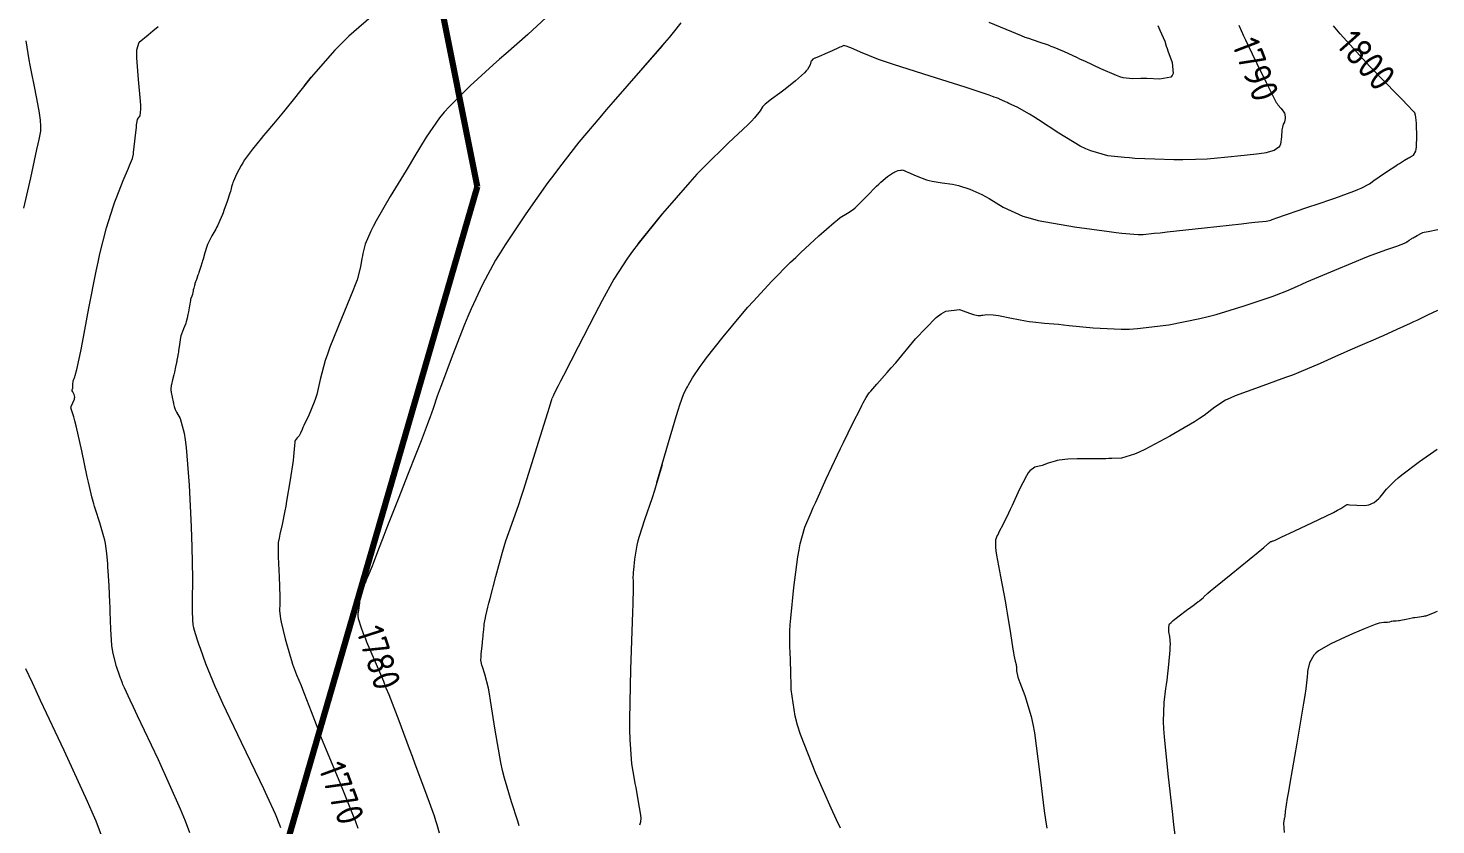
# Model space of a CAD drawing. Header units: millimetres. Extents: x 837477 to 838477, y 1189014 to 1191014.
# Drawn here: x 837786.4 to 837983, y 1189480.5 to 1189591.9 of the extents above; entities that cross this region are included whole.
import ezdxf

# ---------------------------------------------------------------- set-up
doc = ezdxf.new("R2010")
doc.units = ezdxf.units.MM
doc.header["$LTSCALE"] = 0.3
doc.layers.add('CORREDORVIA', color=94, linetype='Continuous', lineweight=80)
doc.layers.add('COTAS 10', color=252, linetype='Continuous', lineweight=9)
doc.styles.get("Standard").update_dxf_attribs({"font": 'isocp2.shx', "bigfont": '@extfont2.shx'})

msp = doc.modelspace()

# ---------------------------------------------------------------- linework, layer by layer
at = {"layer": 'CORREDORVIA'}
msp.add_lwpolyline([(838157.033, 1190996.193), (838237.174, 1190821.339), (838237.001, 1190602.875), (838240.031, 1190437.198), (838223.537, 1190366.272), (838184.199, 1189898.277), (837734.304, 1190149.151), (837849.078, 1189569.699), (837751.159, 1189231.384), (837593.191, 1189234.399), (837695.481, 1189679.225), (837660.573, 1189835.358), (837597.737, 1190012.464), (837490.666, 1190492.599), (837964.301, 1190234.408), (838010.155, 1190346.41), (837974.613, 1190516.877), (837969.419, 1190653.334), (837963.574, 1190795.982), (837910.676, 1191000.965)], close=True, dxfattribs=at)
at = {"layer": 'COTAS 10'}
for points in [[(837834.967, 1189594.06), (837831.183, 1189590.773), (837830.191, 1189589.806), (837829.223, 1189588.816), (837825.93, 1189585.033), (837823.21, 1189581.633), (837822.604, 1189580.883), (837822.062, 1189580.216), (837820.635, 1189578.498), (837819.574, 1189577.241), (837819.262, 1189576.864), (837818.944, 1189576.475), (837817.73, 1189574.966), (837816.615, 1189573.462), (837816.359, 1189573.076), (837816.126, 1189572.704), (837815.473, 1189571.47), (837815.063, 1189570.501), (837814.983, 1189570.296), (837814.917, 1189570.119), (837814.8, 1189569.708), (837814.689, 1189569.25), (837814.626, 1189569.043), (837814.551, 1189568.802), (837814.164, 1189567.643), (837813.722, 1189566.394), (837813.612, 1189566.096), (837813.507, 1189565.819), (837813.17, 1189564.992), (837812.814, 1189564.246), (837812.697, 1189564.02), (837812.571, 1189563.785), (837812.05, 1189562.868), (837811.544, 1189561.909), (837811.428, 1189561.648), (837811.323, 1189561.39), (837811.033, 1189560.475), (837810.809, 1189559.612), (837810.746, 1189559.387), (837810.682, 1189559.168), (837810.447, 1189558.427), (837810.212, 1189557.74), (837810.149, 1189557.555), (837810.086, 1189557.373), (837809.864, 1189556.734), (837809.675, 1189556.176), (837809.633, 1189556.044), (837809.596, 1189555.923), (837809.497, 1189555.564), (837809.438, 1189555.29), (837809.425, 1189555.221), (837809.413, 1189555.154), (837809.385, 1189554.938), (837809.348, 1189554.744), (837809.332, 1189554.69), (837809.313, 1189554.637), (837809.222, 1189554.448), (837809.105, 1189554.122), (837809.069, 1189553.982), (837809.033, 1189553.821), (837808.89, 1189553.063), (837808.753, 1189552.252), (837808.72, 1189552.057), (837808.688, 1189551.876), (837808.592, 1189551.331), (837808.46, 1189550.827), (837808.407, 1189550.672), (837808.346, 1189550.51), (837808.065, 1189549.867), (837807.777, 1189549.115), (837807.712, 1189548.884), (837807.653, 1189548.643), (837807.494, 1189547.688), (837807.385, 1189546.793), (837807.358, 1189546.59), (837807.333, 1189546.405), (837807.251, 1189545.9), (837807.162, 1189545.458), (837807.132, 1189545.313), (837807.1, 1189545.159), (837806.964, 1189544.525), (837806.807, 1189543.822), (837806.761, 1189543.626), (837806.715, 1189543.429), (837806.54, 1189542.71), (837806.391, 1189542.087), (837806.362, 1189541.951), (837806.337, 1189541.831), (837806.29, 1189541.527), (837806.311, 1189541.219), (837806.329, 1189541.097), (837806.352, 1189540.958), (837806.481, 1189540.323), (837806.623, 1189539.67), (837806.654, 1189539.52), (837806.682, 1189539.384), (837806.755, 1189539.004), (837806.915, 1189538.568), (837806.997, 1189538.397), (837807.096, 1189538.204), (837807.59, 1189537.321), (837808.151, 1189535.268), (837808.291, 1189534.337), (837808.424, 1189533.248), (837808.851, 1189528.005), (837809.156, 1189522.195), (837809.211, 1189520.748), (837809.255, 1189519.372), (837809.308, 1189514.987), (837809.292, 1189511.706), (837809.292, 1189511.025), (837809.293, 1189510.444), (837809.312, 1189509.167), (837809.388, 1189508.491), (837809.426, 1189508.289), (837809.471, 1189508.08), (837809.693, 1189507.271), (837810.078, 1189506.112), (837810.226, 1189505.682), (837810.392, 1189505.206), (837811.141, 1189503.092), (837812.432, 1189499.927), (837812.939, 1189498.788), (837813.512, 1189497.536), (837816.123, 1189492.062), (837818.699, 1189486.746), (837819.249, 1189485.593), (837819.729, 1189484.578), (837820.872, 1189482.062), (837821.477, 1189480.528), (837821.616, 1189480.132)], [(837858.727, 1189593.372), (837856.162, 1189590.986), (837853.099, 1189588.313), (837852.231, 1189587.544), (837851.355, 1189586.763), (837848.117, 1189583.838), (837845.167, 1189580.91), (837844.473, 1189580.126), (837843.831, 1189579.355), (837841.955, 1189576.667), (837840.258, 1189573.802), (837839.73, 1189572.919), (837839.176, 1189571.997), (837836.964, 1189568.342), (837834.98, 1189564.941), (837834.57, 1189564.179), (837834.22, 1189563.496), (837833.461, 1189561.675), (837833.138, 1189560.395), (837833.064, 1189560.052), (837832.997, 1189559.714), (837832.809, 1189558.534), (837832.314, 1189556.729), (837832.053, 1189555.998), (837831.738, 1189555.166), (837830.152, 1189551.324), (837828.517, 1189547.279), (837828.17, 1189546.319), (837827.87, 1189545.429), (837827.17, 1189542.791), (837826.685, 1189540.692), (837826.52, 1189540.142), (837826.341, 1189539.605), (837825.587, 1189537.777), (837824.898, 1189536.337), (837824.761, 1189536.046), (837824.647, 1189535.8), (837824.431, 1189535.297), (837824.317, 1189535.07), (837824.268, 1189534.998), (837824.211, 1189534.922), (837823.942, 1189534.614), (837823.692, 1189534.248), (837823.648, 1189534.136), (837823.614, 1189534.019), (837823.58, 1189533.557), (837823.508, 1189532.517), (837823.45, 1189532.035), (837823.375, 1189531.47), (837822.966, 1189528.732), (837822.48, 1189525.779), (837822.356, 1189525.079), (837822.237, 1189524.429), (837821.847, 1189522.509), (837821.546, 1189521.158), (837821.482, 1189520.867), (837821.428, 1189520.614), (837821.306, 1189520.002), (837821.283, 1189519.039), (837821.291, 1189518.564), (837821.306, 1189517.999), (837821.414, 1189515.208), (837821.518, 1189512.429), (837821.53, 1189511.871), (837821.534, 1189511.406), (837821.491, 1189510.491), (837821.56, 1189509.695), (837821.636, 1189509.304), (837821.735, 1189508.839), (837822.297, 1189506.545), (837822.977, 1189504.082), (837823.15, 1189503.511), (837823.318, 1189502.988), (837823.869, 1189501.5), (837824.489, 1189499.999), (837824.7, 1189499.468), (837824.927, 1189498.886), (837825.89, 1189496.371), (837827.083, 1189493.319)], [(837944.21, 1189592.252), (837944.489, 1189591.626), (837944.719, 1189591.101), (837945.147, 1189590.052), (837945.373, 1189589.361), (837945.477, 1189589.062), (837945.598, 1189588.716), (837946.185, 1189587.08), (837946.353, 1189585.546), (837946.21, 1189585.264), (837945.986, 1189585.045), (837944.492, 1189584.769), (837942.666, 1189584.855), (837942.231, 1189584.863), (837941.828, 1189584.865), (837940.63, 1189584.815), (837939.35, 1189584.968), (837938.896, 1189585.098), (837938.398, 1189585.265), (837936.237, 1189586.183), (837933.972, 1189587.256), (837933.409, 1189587.521), (837932.873, 1189587.772), (837931.168, 1189588.563), (837929.697, 1189589.197), (837929.308, 1189589.35), (837928.928, 1189589.493), (837927.623, 1189589.926), (837926.155, 1189590.423), (837925.671, 1189590.607), (837925.155, 1189590.809), (837923.013, 1189591.705), (837920.64, 1189592.676)], [(837808.976, 1189479.411), (837808.355, 1189481.013), (837807.662, 1189482.71), (837804.56, 1189489.631), (837801.659, 1189495.76), (837801.092, 1189496.957), (837800.628, 1189497.938), (837799.809, 1189499.675), (837799.676, 1189499.974), (837799.645, 1189500.048), (837799.616, 1189500.119), (837799.535, 1189500.34), (837799.371, 1189500.816), (837799.29, 1189501.047), (837799.194, 1189501.321), (837798.719, 1189502.667), (837798.246, 1189504.454), (837798.15, 1189505.006), (837798.071, 1189505.581), (837797.912, 1189507.866), (837797.84, 1189510.283), (837797.814, 1189510.942), (837797.787, 1189511.597), (837797.668, 1189513.929), (837797.541, 1189516.021), (837797.509, 1189516.526), (837797.478, 1189516.999), (837797.376, 1189518.435), (837797.164, 1189519.842), (837797.064, 1189520.296), (837796.946, 1189520.777), (837796.368, 1189522.748), (837795.775, 1189524.615), (837795.647, 1189525.032), (837795.535, 1189525.406), (837795.263, 1189526.392), (837794.942, 1189527.8), (837794.8, 1189528.439), (837794.634, 1189529.187), (837793.845, 1189532.789), (837793.055, 1189536.292), (837792.89, 1189536.978), (837792.748, 1189537.54), (837792.428, 1189538.543), (837792.352, 1189538.813), (837792.365, 1189538.913), (837792.392, 1189539.023), (837792.608, 1189539.515), (837792.827, 1189540.034), (837792.854, 1189540.162), (837792.868, 1189540.284), (837792.8, 1189540.669), (837792.661, 1189540.955), (837792.631, 1189541.015), (837792.603, 1189541.067), (837792.532, 1189541.182), (837792.501, 1189541.24), (837792.5, 1189541.254), (837792.501, 1189541.268), (837792.532, 1189541.313), (837792.577, 1189541.455), (837792.588, 1189541.53), (837792.598, 1189541.621), (837792.629, 1189542.076), (837792.663, 1189542.526), (837792.676, 1189542.613), (837792.689, 1189542.684), (837792.748, 1189542.806), (837792.855, 1189543.023), (837792.9, 1189543.154), (837792.951, 1189543.316), (837793.187, 1189544.157), (837793.611, 1189546.108), (837793.781, 1189546.969), (837793.973, 1189547.97), (837794.854, 1189552.744), (837795.859, 1189557.925), (837796.128, 1189559.182), (837796.395, 1189560.362), (837797.327, 1189563.982), (837798.235, 1189566.896), (837798.487, 1189567.63), (837798.738, 1189568.333), (837799.646, 1189570.611), (837800.398, 1189572.339), (837800.55, 1189572.696), (837800.679, 1189573), (837800.944, 1189573.658), (837801.067, 1189574.285), (837801.107, 1189574.569), (837801.15, 1189574.901), (837801.323, 1189576.502), (837801.486, 1189578.064), (837801.522, 1189578.373), (837801.553, 1189578.628), (837801.633, 1189579.1), (837801.721, 1189579.254), (837801.758, 1189579.309), (837801.8, 1189579.369), (837801.997, 1189579.627), (837802.104, 1189580.582), (837802.089, 1189581.081), (837802.055, 1189581.682), (837801.771, 1189584.697), (837801.539, 1189587.735), (837801.537, 1189588.35), (837801.563, 1189588.866), (837801.88, 1189589.912), (837803.146, 1189590.972), (837803.769, 1189591.497), (837804.512, 1189592.122)], [(837877.53, 1189592.623), (837876.496, 1189591.263), (837875.944, 1189590.602), (837875.277, 1189589.818), (837871.905, 1189585.957), (837868.079, 1189581.582), (837867.126, 1189580.473), (837866.218, 1189579.409), (837863.32, 1189575.937), (837860.597, 1189572.467), (837859.8, 1189571.405), (837858.985, 1189570.299), (837855.882, 1189565.937), (837852.991, 1189561.593), (837852.309, 1189560.499), (837851.677, 1189559.451), (837849.824, 1189556.059), (837848.251, 1189552.648), (837847.797, 1189551.588), (837847.336, 1189550.479), (837845.601, 1189546.059), (837844.104, 1189542.048), (837843.793, 1189541.197), (837843.525, 1189540.459), (837842.929, 1189538.731), (837842.489, 1189537.433), (837842.319, 1189536.967), (837842.129, 1189536.454), (837841.269, 1189534.215), (837840.17, 1189531.414), (837839.829, 1189530.547), (837839.472, 1189529.64), (837838.047, 1189526.034), (837836.676, 1189522.554), (837836.354, 1189521.727), (837836.055, 1189520.96), (837835.181, 1189518.68), (837834.553, 1189517.036), (837834.41, 1189516.669), (837834.28, 1189516.341), (837833.92, 1189515.475), (837833.686, 1189514.945), (837833.635, 1189514.829), (837833.59, 1189514.725), (837833.479, 1189514.46), (837833.401, 1189514.31), (837833.377, 1189514.278), (837833.352, 1189514.251), (837833.253, 1189514.19), (837833.124, 1189514.006), (837833.08, 1189513.901), (837833.032, 1189513.773), (837832.83, 1189513.116), (837832.661, 1189512.426), (837832.642, 1189512.321), (837832.634, 1189512.277), (837832.616, 1189512.147), (837832.623, 1189511.83), (837832.65, 1189511.551), (837832.645, 1189511.445), (837832.634, 1189511.327), (837832.55, 1189510.797), (837832.455, 1189510.258), (837832.439, 1189510.135), (837832.426, 1189510.023), (837832.414, 1189509.712), (837832.479, 1189509.359), (837832.514, 1189509.221), (837832.557, 1189509.066), (837832.776, 1189508.358), (837833.235, 1189507.137), (837833.43, 1189506.657), (837833.653, 1189506.117), (837834.705, 1189503.654), (837835.989, 1189500.599)], [(837955.516, 1189592.294), (837956.17, 1189590.83), (837956.427, 1189590.282), (837956.717, 1189589.671), (837958.038, 1189586.947), (837959.334, 1189584.304), (837959.608, 1189583.744), (837959.845, 1189583.259), (837960.393, 1189582.131), (837960.739, 1189581.514), (837960.848, 1189581.353), (837960.963, 1189581.195), (837961.426, 1189580.656), (837961.818, 1189580.147), (837961.889, 1189580.008), (837961.943, 1189579.869), (837961.999, 1189579.375), (837961.926, 1189578.938), (837961.897, 1189578.836), (837961.866, 1189578.742), (837961.724, 1189578.469), (837961.588, 1189578.061), (837961.56, 1189577.881), (837961.537, 1189577.673), (837961.488, 1189576.681), (837961.318, 1189575.674), (837961.218, 1189575.456), (837961.094, 1189575.265), (837960.458, 1189574.795), (837959.602, 1189574.536), (837959.339, 1189574.477), (837959.066, 1189574.425), (837957.99, 1189574.283), (837956.674, 1189574.155), (837956.249, 1189574.112), (837955.799, 1189574.065), (837953.955, 1189573.864), (837952.041, 1189573.673), (837951.546, 1189573.632), (837951.066, 1189573.597), (837949.46, 1189573.51), (837947.67, 1189573.485), (837947.074, 1189573.489), (837946.436, 1189573.496), (837943.768, 1189573.559), (837940.968, 1189573.69), (837940.246, 1189573.741), (837939.548, 1189573.798), (837937.217, 1189574.055), (837934.84, 1189574.721), (837934.112, 1189575.035), (837933.353, 1189575.406), (837930.36, 1189577.217), (837927.527, 1189579.096), (837926.87, 1189579.511), (837926.268, 1189579.879), (837924.553, 1189580.825), (837923.398, 1189581.374), (837923.149, 1189581.491), (837922.931, 1189581.594), (837922.402, 1189581.842), (837922.085, 1189581.978), (837922.002, 1189582.011), (837921.92, 1189582.042), (837921.64, 1189582.135), (837921.324, 1189582.242), (837921.22, 1189582.281), (837921.109, 1189582.325), (837920.648, 1189582.517), (837919.07, 1189583.057), (837918.255, 1189583.319), (837917.276, 1189583.63), (837912.373, 1189585.16), (837907.25, 1189586.8), (837906.132, 1189587.181), (837905.145, 1189587.528), (837902.663, 1189588.518), (837901.31, 1189589.134), (837901.034, 1189589.247), (837900.801, 1189589.335), (837900.314, 1189589.444), (837899.936, 1189589.3), (837899.771, 1189589.228), (837899.58, 1189589.143), (837898.673, 1189588.722), (837897.728, 1189588.284), (837897.513, 1189588.189), (837897.318, 1189588.105), (837896.785, 1189587.894), (837896.42, 1189587.756), (837896.332, 1189587.719), (837896.25, 1189587.681), (837896, 1189587.545), (837895.814, 1189587.343), (837895.771, 1189587.264), (837895.733, 1189587.174), (837895.629, 1189586.763), (837895.266, 1189586.133), (837895.065, 1189585.904), (837894.82, 1189585.652), (837893.569, 1189584.545), (837892.121, 1189583.382), (837891.75, 1189583.094), (837891.394, 1189582.821), (837890.217, 1189581.958), (837889.311, 1189581.243), (837889.125, 1189581.064), (837888.967, 1189580.893), (837888.631, 1189580.34), (837887.861, 1189579.347), (837887.43, 1189578.898), (837886.904, 1189578.374), (837884.218, 1189575.851), (837880.795, 1189572.505), (837879.804, 1189571.463), (837878.796, 1189570.369), (837875, 1189566), (837871.573, 1189561.732), (837870.797, 1189560.703), (837870.096, 1189559.739), (837868.189, 1189556.811), (837866.56, 1189553.84), (837866.034, 1189552.85), (837865.475, 1189551.787), (837863.189, 1189547.346), (837861.154, 1189543.338), (837860.753, 1189542.549), (837860.424, 1189541.899), (837859.824, 1189540.711), (837859.702, 1189540.459), (837859.675, 1189540.398), (837859.65, 1189540.343), (837859.581, 1189540.176)], [(837874.2, 1189528.388), (837875.612, 1189533.174), (837876.91, 1189537.597), (837877.185, 1189538.495), (837877.423, 1189539.251), (837877.981, 1189540.805), (837878.362, 1189541.529), (837878.489, 1189541.763), (837878.626, 1189542.011), (837879.195, 1189543.027), (837880.232, 1189544.582), (837880.663, 1189545.17), (837881.157, 1189545.826), (837883.459, 1189548.764), (837886.154, 1189552.014), (837886.895, 1189552.868), (837887.634, 1189553.701), (837890.285, 1189556.541), (837892.894, 1189559.161), (837893.606, 1189559.854), (837894.314, 1189560.534), (837896.833, 1189562.876), (837898.959, 1189564.733), (837899.419, 1189565.107), (837899.823, 1189565.42), (837900.82, 1189566.045), (837901.62, 1189566.543), (837901.9, 1189566.776), (837902.207, 1189567.05), (837903.527, 1189568.383), (837904.877, 1189569.782), (837905.202, 1189570.098), (837905.506, 1189570.384), (837906.429, 1189571.157), (837907.134, 1189571.631), (837907.301, 1189571.728), (837907.456, 1189571.81), (837907.912, 1189571.981), (837908.231, 1189572.039), (837908.299, 1189572.05), (837908.358, 1189572.059), (837908.498, 1189572.071), (837908.846, 1189571.943), (837909.036, 1189571.863), (837909.267, 1189571.764), (837910.438, 1189571.247), (837911.867, 1189570.707), (837912.26, 1189570.594), (837912.651, 1189570.497), (837914.056, 1189570.277), (837915.499, 1189570.068), (837915.914, 1189569.977), (837916.337, 1189569.873), (837917.92, 1189569.378), (837919.623, 1189568.638), (837920.121, 1189568.379), (837920.63, 1189568.096), (837922.564, 1189566.879), (837925.319, 1189565.621), (837926.346, 1189565.312), (837927.487, 1189565.021), (837932.564, 1189564.113), (837937.378, 1189563.47), (837938.354, 1189563.346), (837939.176, 1189563.245), (837940.854, 1189563.073), (837941.458, 1189563.058), (837941.603, 1189563.057), (837941.738, 1189563.056), (837942.144, 1189563.061), (837943.662, 1189563.21), (837944.498, 1189563.299), (837945.515, 1189563.409), (837950.69, 1189563.98), (837955.876, 1189564.556), (837956.9, 1189564.669), (837957.744, 1189564.762), (837959.306, 1189564.929), (837959.8, 1189565.024), (837959.971, 1189565.071), (837960.157, 1189565.128), (837960.953, 1189565.406), (837961.888, 1189565.75), (837962.161, 1189565.847), (837962.441, 1189565.945), (837963.503, 1189566.308), (837965.005, 1189566.813), (837965.561, 1189567.002), (837966.179, 1189567.212), (837968.918, 1189568.145), (837971.571, 1189569.104), (837972.133, 1189569.329), (837972.622, 1189569.538), (837973.765, 1189570.147), (837974.549, 1189570.715), (837974.81, 1189570.897), (837975.091, 1189571.091), (837976.264, 1189571.881), (837977.423, 1189572.641), (837977.695, 1189572.816), (837977.944, 1189572.975), (837978.668, 1189573.421), (837979.215, 1189573.743), (837979.354, 1189573.825), (837979.487, 1189573.903), (837979.925, 1189574.159), (837980.238, 1189574.71), (837980.294, 1189574.975), (837980.336, 1189575.288), (837980.377, 1189576.826), (837980.326, 1189578.365), (837980.311, 1189578.678), (837980.295, 1189578.944), (837980.236, 1189579.497), (837980.183, 1189579.702), (837980.173, 1189579.748), (837980.163, 1189579.789), (837980.142, 1189579.899), (837980.126, 1189579.972), (837980.121, 1189579.991), (837980.114, 1189580.008), (837980.084, 1189580.063), (837980.054, 1189580.106), (837980.046, 1189580.115), (837980.04, 1189580.123), (837980.02, 1189580.142), (837980.001, 1189580.161), (837979.995, 1189580.168), (837979.988, 1189580.176), (837979.96, 1189580.213), (837978.997, 1189581.21), (837978.401, 1189581.823), (837977.662, 1189582.582), (837973.802, 1189586.543), (837969.659, 1189591.098), (837968.742, 1189592.232)], [(837786.046, 1189590.128), (837786.475, 1189587.445), (837786.602, 1189586.721), (837786.733, 1189586.004), (837787.236, 1189583.481), (837787.677, 1189581.299), (837787.769, 1189580.796), (837787.848, 1189580.338), (837788.024, 1189579.052), (837788.091, 1189578.202), (837788.101, 1189578.02), (837788.107, 1189577.86), (837788.098, 1189577.473), (837787.861, 1189576.333), (837787.724, 1189575.699), (837787.556, 1189574.927), (837786.687, 1189570.986), (837785.718, 1189566.725)], [(837874.923, 1189589.413), (837871.905, 1189585.957)], [(837824.923, 1189583.775), (837825.93, 1189585.033)], [(837871.573, 1189561.732), (837874.923, 1189565.905)], [(837899.845, 1189480.034), (837899.317, 1189481.211), (837898.574, 1189482.871), (837896.419, 1189487.689), (837894.258, 1189493.138), (837893.843, 1189494.456), (837893.508, 1189495.69), (837892.961, 1189499.457), (837892.914, 1189502.343), (837892.895, 1189503.022), (837892.874, 1189503.648), (837892.772, 1189505.478), (837892.784, 1189507.643), (837892.834, 1189508.481), (837892.904, 1189509.424), (837893.322, 1189513.69), (837893.895, 1189517.99), (837894.063, 1189518.954), (837894.234, 1189519.82), (837894.884, 1189522.127), (837895.753, 1189524.175), (837896.062, 1189524.877), (837896.401, 1189525.637), (837897.873, 1189528.871), (837899.458, 1189532.264), (837899.869, 1189533.125), (837900.267, 1189533.951), (837901.603, 1189536.654), (837902.647, 1189538.716), (837902.861, 1189539.139), (837903.043, 1189539.498), (837903.431, 1189540.263), (837903.772, 1189540.756), (837903.925, 1189540.944), (837904.102, 1189541.155), (837904.954, 1189542.104), (837906.398, 1189543.744), (837906.95, 1189544.391), (837907.567, 1189545.121), (837910.345, 1189548.453), (837913.24, 1189551.444), (837913.932, 1189551.96), (837914.576, 1189552.34), (837916.504, 1189552.583), (837917.876, 1189552.063), (837918.169, 1189551.962), (837918.424, 1189551.88), (837919.033, 1189551.739), (837919.448, 1189551.743), (837919.581, 1189551.752), (837919.722, 1189551.765), (837920.296, 1189551.84), (837921.205, 1189551.827), (837921.558, 1189551.785), (837921.954, 1189551.726), (837923.748, 1189551.37), (837925.717, 1189550.977), (837926.224, 1189550.894), (837926.713, 1189550.821), (837928.343, 1189550.651), (837930.31, 1189550.489), (837931.013, 1189550.421), (837931.784, 1189550.344), (837935.142, 1189549.983), (837939.079, 1189549.794), (837940.215, 1189549.826), (837941.372, 1189549.893), (837945.719, 1189550.439), (837950.061, 1189551.317), (837951.214, 1189551.593), (837952.347, 1189551.884), (837956.261, 1189553.056), (837959.47, 1189554.154), (837960.158, 1189554.397), (837960.759, 1189554.615), (837962.205, 1189555.184), (837963.686, 1189555.836), (837964.309, 1189556.105), (837965.024, 1189556.413), (837968.374, 1189557.847), (837971.953, 1189559.34), (837972.813, 1189559.686), (837973.616, 1189560.001), (837976.043, 1189560.896), (837977.72, 1189561.478), (837978.051, 1189561.597), (837978.324, 1189561.698), (837978.826, 1189561.911), (837978.973, 1189562.018), (837979.023, 1189562.052), (837979.076, 1189562.089), (837979.297, 1189562.237), (837979.618, 1189562.442), (837979.735, 1189562.513), (837979.863, 1189562.591), (837980.425, 1189562.927), (837981.051, 1189563.24), (837981.219, 1189563.304), (837981.385, 1189563.358), (837981.968, 1189563.473), (837983.322, 1189563.723)], [(837983.258, 1189552.411), (837981.855, 1189551.755), (837980.359, 1189551.032), (837979.906, 1189550.818), (837979.435, 1189550.597), (837977.594, 1189549.749), (837975.661, 1189548.879), (837975.133, 1189548.645), (837974.607, 1189548.414), (837972.734, 1189547.603), (837970.706, 1189546.723), (837970.083, 1189546.448), (837969.434, 1189546.16), (837966.868, 1189545.004), (837963.894, 1189543.744), (837962.987, 1189543.39), (837962.044, 1189543.033), (837958.34, 1189541.726), (837954.996, 1189540.492), (837954.281, 1189540.181), (837953.658, 1189539.883), (837952.168, 1189538.918), (837950.659, 1189537.761), (837950.023, 1189537.342), (837949.293, 1189536.879), (837945.872, 1189534.854), (837942.378, 1189532.982), (837941.602, 1189532.617), (837940.909, 1189532.318), (837939.099, 1189531.793), (837937.751, 1189531.725), (837937.35, 1189531.713), (837936.937, 1189531.705), (837935.343, 1189531.705), (837933.751, 1189531.707), (837933.339, 1189531.701), (837932.94, 1189531.691), (837931.603, 1189531.631), (837930.42, 1189531.496), (837930.117, 1189531.439), (837929.826, 1189531.374), (837928.864, 1189531.068), (837928.034, 1189530.768), (837927.825, 1189530.706), (837927.626, 1189530.653), (837926.985, 1189530.54), (837926.303, 1189530.02), (837926.078, 1189529.711), (837925.838, 1189529.33), (837924.841, 1189527.359), (837923.824, 1189525.141), (837923.571, 1189524.604), (837923.331, 1189524.101), (837922.568, 1189522.563), (837921.989, 1189521.423), (837921.865, 1189521.171), (837921.757, 1189520.946), (837921.496, 1189520.362), (837921.508, 1189519.332), (837921.572, 1189518.825), (837921.661, 1189518.223), (837922.203, 1189515.247), (837922.851, 1189511.832), (837923.007, 1189510.953), (837923.154, 1189510.102), (837923.602, 1189507.271), (837923.938, 1189505.066), (837924.015, 1189504.61), (837924.083, 1189504.222), (837924.271, 1189503.38), (837924.385, 1189502.935), (837924.407, 1189502.796), (837924.425, 1189502.651), (837924.46, 1189502.073), (837924.644, 1189501.161), (837924.758, 1189500.805), (837924.898, 1189500.405), (837925.631, 1189498.586), (837926.497, 1189495.67), (837926.722, 1189494.578), (837926.941, 1189493.363), (837927.675, 1189487.945), (837928.335, 1189482.463), (837928.506, 1189481.207), (837928.673, 1189480.065)], [(837854.979, 1189480.37), (837854.798, 1189481.038), (837853.904, 1189483.739), (837852.897, 1189487.053), (837852.645, 1189488.108), (837852.404, 1189489.222), (837851.63, 1189493.739), (837850.983, 1189497.924), (837850.822, 1189498.829), (837850.669, 1189499.624), (837850.184, 1189501.578), (837849.835, 1189502.63), (837849.768, 1189502.857), (837849.713, 1189503.055), (837849.623, 1189503.536), (837849.643, 1189504.015), (837849.658, 1189504.211), (837849.677, 1189504.436), (837849.78, 1189505.478), (837849.895, 1189506.586), (837849.921, 1189506.852), (837849.945, 1189507.1), (837850.012, 1189507.848), (837850.058, 1189508.38), (837850.069, 1189508.492), (837850.08, 1189508.588), (837850.111, 1189508.808), (837850.156, 1189509.023), (837850.175, 1189509.117), (837850.197, 1189509.224), (837850.301, 1189509.736), (837850.59, 1189510.951), (837850.729, 1189511.503), (837850.893, 1189512.148), (837851.698, 1189515.255), (837852.631, 1189518.633), (837852.875, 1189519.448), (837853.115, 1189520.212), (837853.93, 1189522.539), (837854.907, 1189525.282), (837855.248, 1189526.308), (837855.62, 1189527.45), (837857.218, 1189532.539), (837858.675, 1189537.265), (837858.957, 1189538.179), (837859.187, 1189538.921), (837859.581, 1189540.176)], [(837946.591, 1189479.132), (837946.438, 1189480.533), (837946.276, 1189481.984), (837945.622, 1189487.641), (837945.105, 1189492.816), (837945.029, 1189493.962), (837944.983, 1189494.984), (837945.06, 1189497.641), (837945.327, 1189499.577), (837945.401, 1189500.145), (837945.474, 1189500.726), (837945.736, 1189502.937), (837945.913, 1189504.934), (837945.933, 1189505.38), (837945.94, 1189505.779), (837945.859, 1189506.832), (837945.738, 1189507.491), (837945.719, 1189507.642), (837945.707, 1189507.778), (837945.717, 1189508.155), (837945.767, 1189508.399), (837945.779, 1189508.452), (837945.791, 1189508.498), (837945.831, 1189508.613), (837946.061, 1189508.83), (837946.194, 1189508.941), (837946.357, 1189509.075), (837947.194, 1189509.74), (837948.145, 1189510.477), (837948.38, 1189510.656), (837948.602, 1189510.823), (837949.303, 1189511.335), (837949.842, 1189511.72), (837949.962, 1189511.807), (837950.069, 1189511.886), (837950.351, 1189512.101), (837950.513, 1189512.242), (837950.544, 1189512.274), (837950.569, 1189512.303), (837950.611, 1189512.385), (837951.197, 1189512.907), (837951.565, 1189513.215), (837952.023, 1189513.593), (837954.419, 1189515.548), (837956.932, 1189517.591), (837957.463, 1189518.026), (837957.922, 1189518.403), (837958.985, 1189519.292), (837959.469, 1189519.712), (837959.564, 1189519.794), (837959.641, 1189519.86), (837959.776, 1189519.977), (837959.813, 1189520.003), (837959.828, 1189520.012), (837959.845, 1189520.023), (837959.923, 1189520.069), (837959.999, 1189520.112), (837960.014, 1189520.12), (837960.026, 1189520.127), (837960.051, 1189520.14), (837960.059, 1189520.141), (837960.062, 1189520.141), (837960.074, 1189520.135), (837960.077, 1189520.134), (837960.079, 1189520.135), (837960.092, 1189520.137), (837960.113, 1189520.145), (837960.121, 1189520.148), (837960.131, 1189520.152), (837960.175, 1189520.17), (837960.269, 1189520.207), (837960.311, 1189520.224), (837960.358, 1189520.242), (837960.586, 1189520.33), (837961.537, 1189520.763), (837962.041, 1189520.999), (837962.649, 1189521.286), (837965.715, 1189522.742), (837968.719, 1189524.205), (837969.288, 1189524.496), (837969.743, 1189524.737), (837970.437, 1189525.197), (837970.644, 1189525.28), (837970.792, 1189525.283), (837970.979, 1189525.278), (837971.984, 1189525.189), (837973.123, 1189525.164), (837973.396, 1189525.199), (837973.65, 1189525.252), (837974.413, 1189525.594), (837975.069, 1189526.154), (837975.256, 1189526.345), (837975.446, 1189526.552), (837976.148, 1189527.426), (837977.289, 1189528.612), (837977.755, 1189529.015), (837978.286, 1189529.451), (837980.745, 1189531.295), (837983.226, 1189533.021)], [(837874.923, 1189530.84), (837874.2, 1189528.388), (837873.853, 1189527.261), (837873.524, 1189526.219), (837872.494, 1189523.174), (837871.725, 1189520.819), (837871.562, 1189520.213), (837871.419, 1189519.628), (837871.083, 1189517.679), (837870.927, 1189516.168), (837870.9, 1189515.859), (837870.878, 1189515.596), (837870.856, 1189515.037), (837870.873, 1189514.669), (837870.877, 1189514.525), (837870.881, 1189514.364), (837870.891, 1189513.632), (837870.842, 1189511.367), (837870.808, 1189510.24), (837870.766, 1189508.896), (837870.542, 1189502.234), (837870.39, 1189495.301), (837870.393, 1189493.786), (837870.416, 1189492.446), (837870.665, 1189489.069), (837871.04, 1189486.895), (837871.143, 1189486.315), (837871.245, 1189485.744), (837871.613, 1189483.758), (837871.88, 1189482.145), (837871.92, 1189481.809), (837871.944, 1189481.521), (837871.906, 1189480.881), (837871.796, 1189480.464)], [(837983.204, 1189510.334), (837982.995, 1189510.256), (837982.798, 1189510.179), (837982.172, 1189509.921), (837981.614, 1189509.714), (837981.459, 1189509.67), (837981.304, 1189509.632), (837980.742, 1189509.545), (837980.114, 1189509.469), (837979.918, 1189509.438), (837979.712, 1189509.403), (837978.887, 1189509.24), (837978.136, 1189509.086), (837977.976, 1189509.056), (837977.837, 1189509.032), (837977.508, 1189508.99), (837977.323, 1189508.985), (837977.274, 1189508.984), (837977.226, 1189508.982), (837977.06, 1189508.977), (837976.885, 1189508.958), (837976.83, 1189508.947), (837976.773, 1189508.934), (837976.546, 1189508.867), (837976.277, 1189508.809), (837976.192, 1189508.802), (837976.104, 1189508.798), (837975.752, 1189508.815), (837975.121, 1189508.712), (837974.857, 1189508.632), (837974.555, 1189508.53), (837973.141, 1189507.977), (837971.394, 1189507.224), (837970.882, 1189506.996), (837970.357, 1189506.759), (837968.357, 1189505.835), (837966.631, 1189504.83), (837966.279, 1189504.542), (837965.981, 1189504.251), (837965.36, 1189503.164), (837965.153, 1189502.185), (837965.116, 1189501.961), (837965.089, 1189501.758), (837965.063, 1189501.195), (837964.857, 1189499.516), (837964.716, 1189498.609), (837964.538, 1189497.51), (837963.589, 1189491.947), (837962.622, 1189486.333), (837962.432, 1189485.202), (837962.275, 1189484.255), (837961.992, 1189482.367), (837961.915, 1189481.699), (837961.888, 1189481.522), (837961.86, 1189481.347), (837961.739, 1189480.744), (837961.827, 1189479.437)], [(837786.006, 1189502.388), (837786.908, 1189500.435), (837787.427, 1189499.322), (837788.062, 1189497.961), (837791.331, 1189490.98), (837794.63, 1189483.811), (837795.286, 1189482.332), (837795.829, 1189481.072), (837796.859, 1189478.348)], [(837835.989, 1189500.599), (837836.359, 1189499.685), (837836.735, 1189498.741), (837838.146, 1189495.086), (837838.466, 1189494.236), (837839.602, 1189491.211), (837840.006, 1189490.129), (837840.411, 1189489.042), (837841.879, 1189485.086), (837843.069, 1189481.793), (837843.298, 1189481.126), (837843.485, 1189480.564), (837843.799, 1189479.418)], [(837832.458, 1189480.026), (837832.126, 1189480.95), (837831.744, 1189481.964), (837829.954, 1189486.371), (837828.047, 1189490.939), (837827.591, 1189492.056), (837827.165, 1189493.108), (837827.083, 1189493.319)]]:
    msp.add_lwpolyline(points, dxfattribs=at)

# ---------------------------------------------------------------- texts
at = {"layer": 'COTAS 10', "char_height": 3.8, "attachment_point": 7}
for s, insert, rotation in [('1800', (837968.924, 1189589.508), 311.6416), ('1790', (837954.483, 1189589.631), 291.00024), ('1780', (837832.164, 1189507.608), 287.85377), ('1770', (837826.851, 1189488.45), 290.22067)]:
    msp.add_mtext(s, dxfattribs=dict(at, insert=insert, rotation=rotation))

doc.saveas('drawing.dxf')
